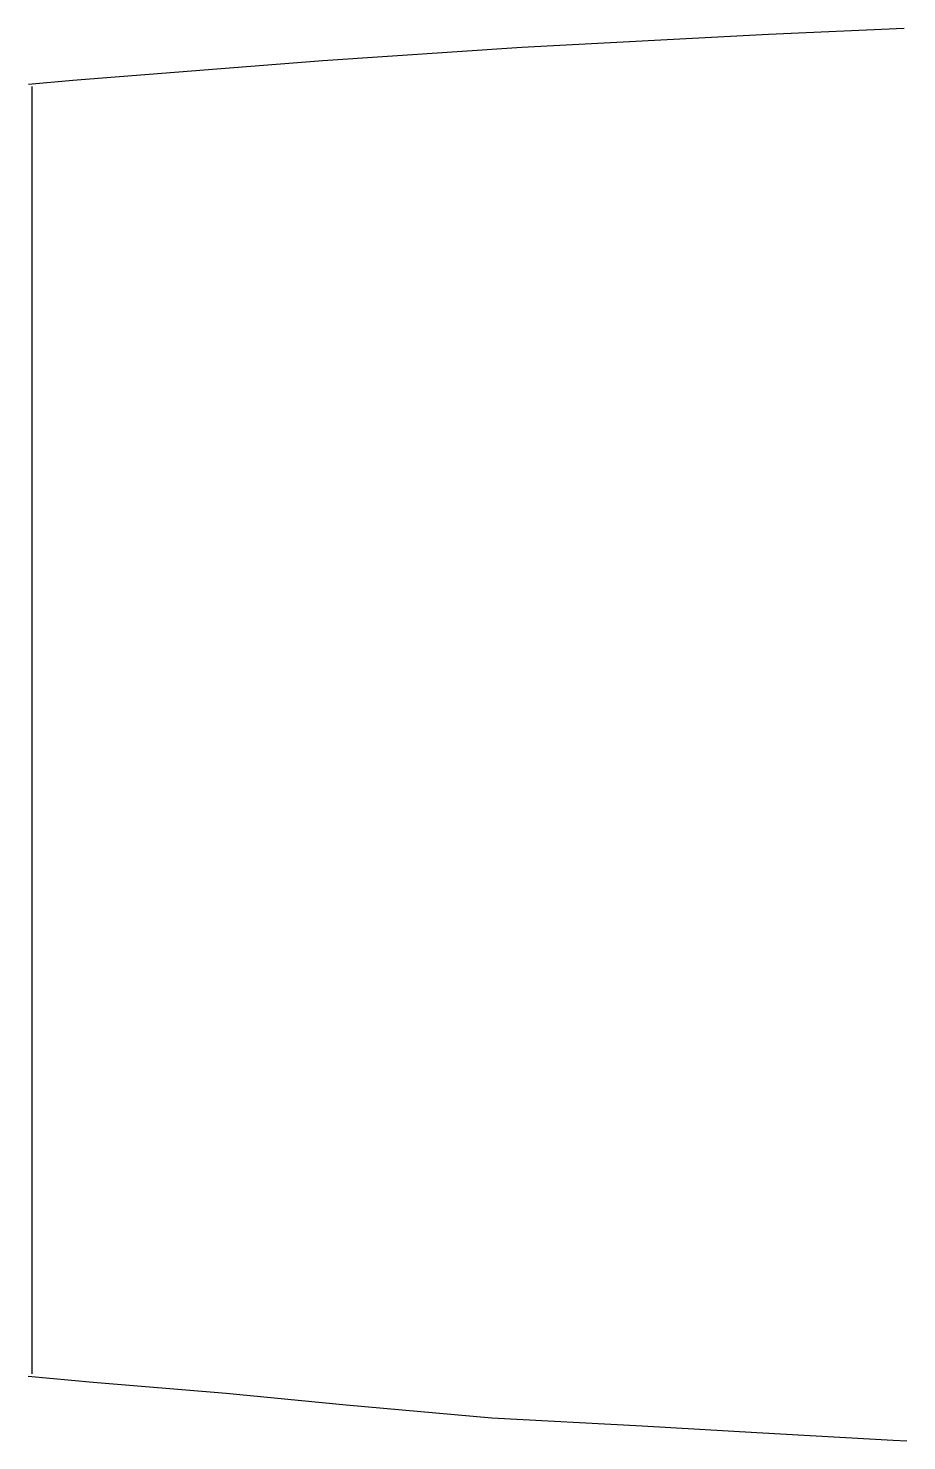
# Model space of a CAD drawing. Extents: x 73 to 210, y 34 to 254.
import ezdxf

# ---------------------------------------------------------------- set-up
doc = ezdxf.new("R2010")
doc.units = 0
doc.layers.add('Ebene_2', color=7, linetype='CONTINUOUS')

msp = doc.modelspace()

# ---------------------------------------------------------------- linework, layer by layer
at = {"layer": 'Ebene_2', "color": 7}
for p, q in [((150.081748, 251.278572), (188.484126, 253.294446)), ((188.484126, 253.294446), (209.650793, 254.201587)), ((209.650793, 254.201587), (209.650793, 254.201587)), ((119.0373, 249.161905), (150.081748, 251.278572)), ((80.130952, 246.138095), (119.0373, 249.161905)), ((73.19509, 245.508135), (80.130952, 246.138095)), ((73.730556, 245.13016), (73.711647, 44.601191)), ((73.16989, 44.204316), (83.305952, 43.290872)), ((83.305952, 43.290872), (104.019048, 41.57738)), ((104.019048, 41.57738), (122.71627, 39.763095)), ((122.71627, 39.763095), (145.394841, 37.747224)), ((145.394841, 37.747224), (168.829366, 36.487302)), ((168.829366, 36.487302), (186.669841, 35.479365)), ((186.669841, 35.479365), (207.886904, 34.269842)), ((207.886904, 34.269842), (210.02877, 34.169049))]:
    msp.add_line(p, q, dxfattribs=at)

doc.saveas('drawing.dxf')
